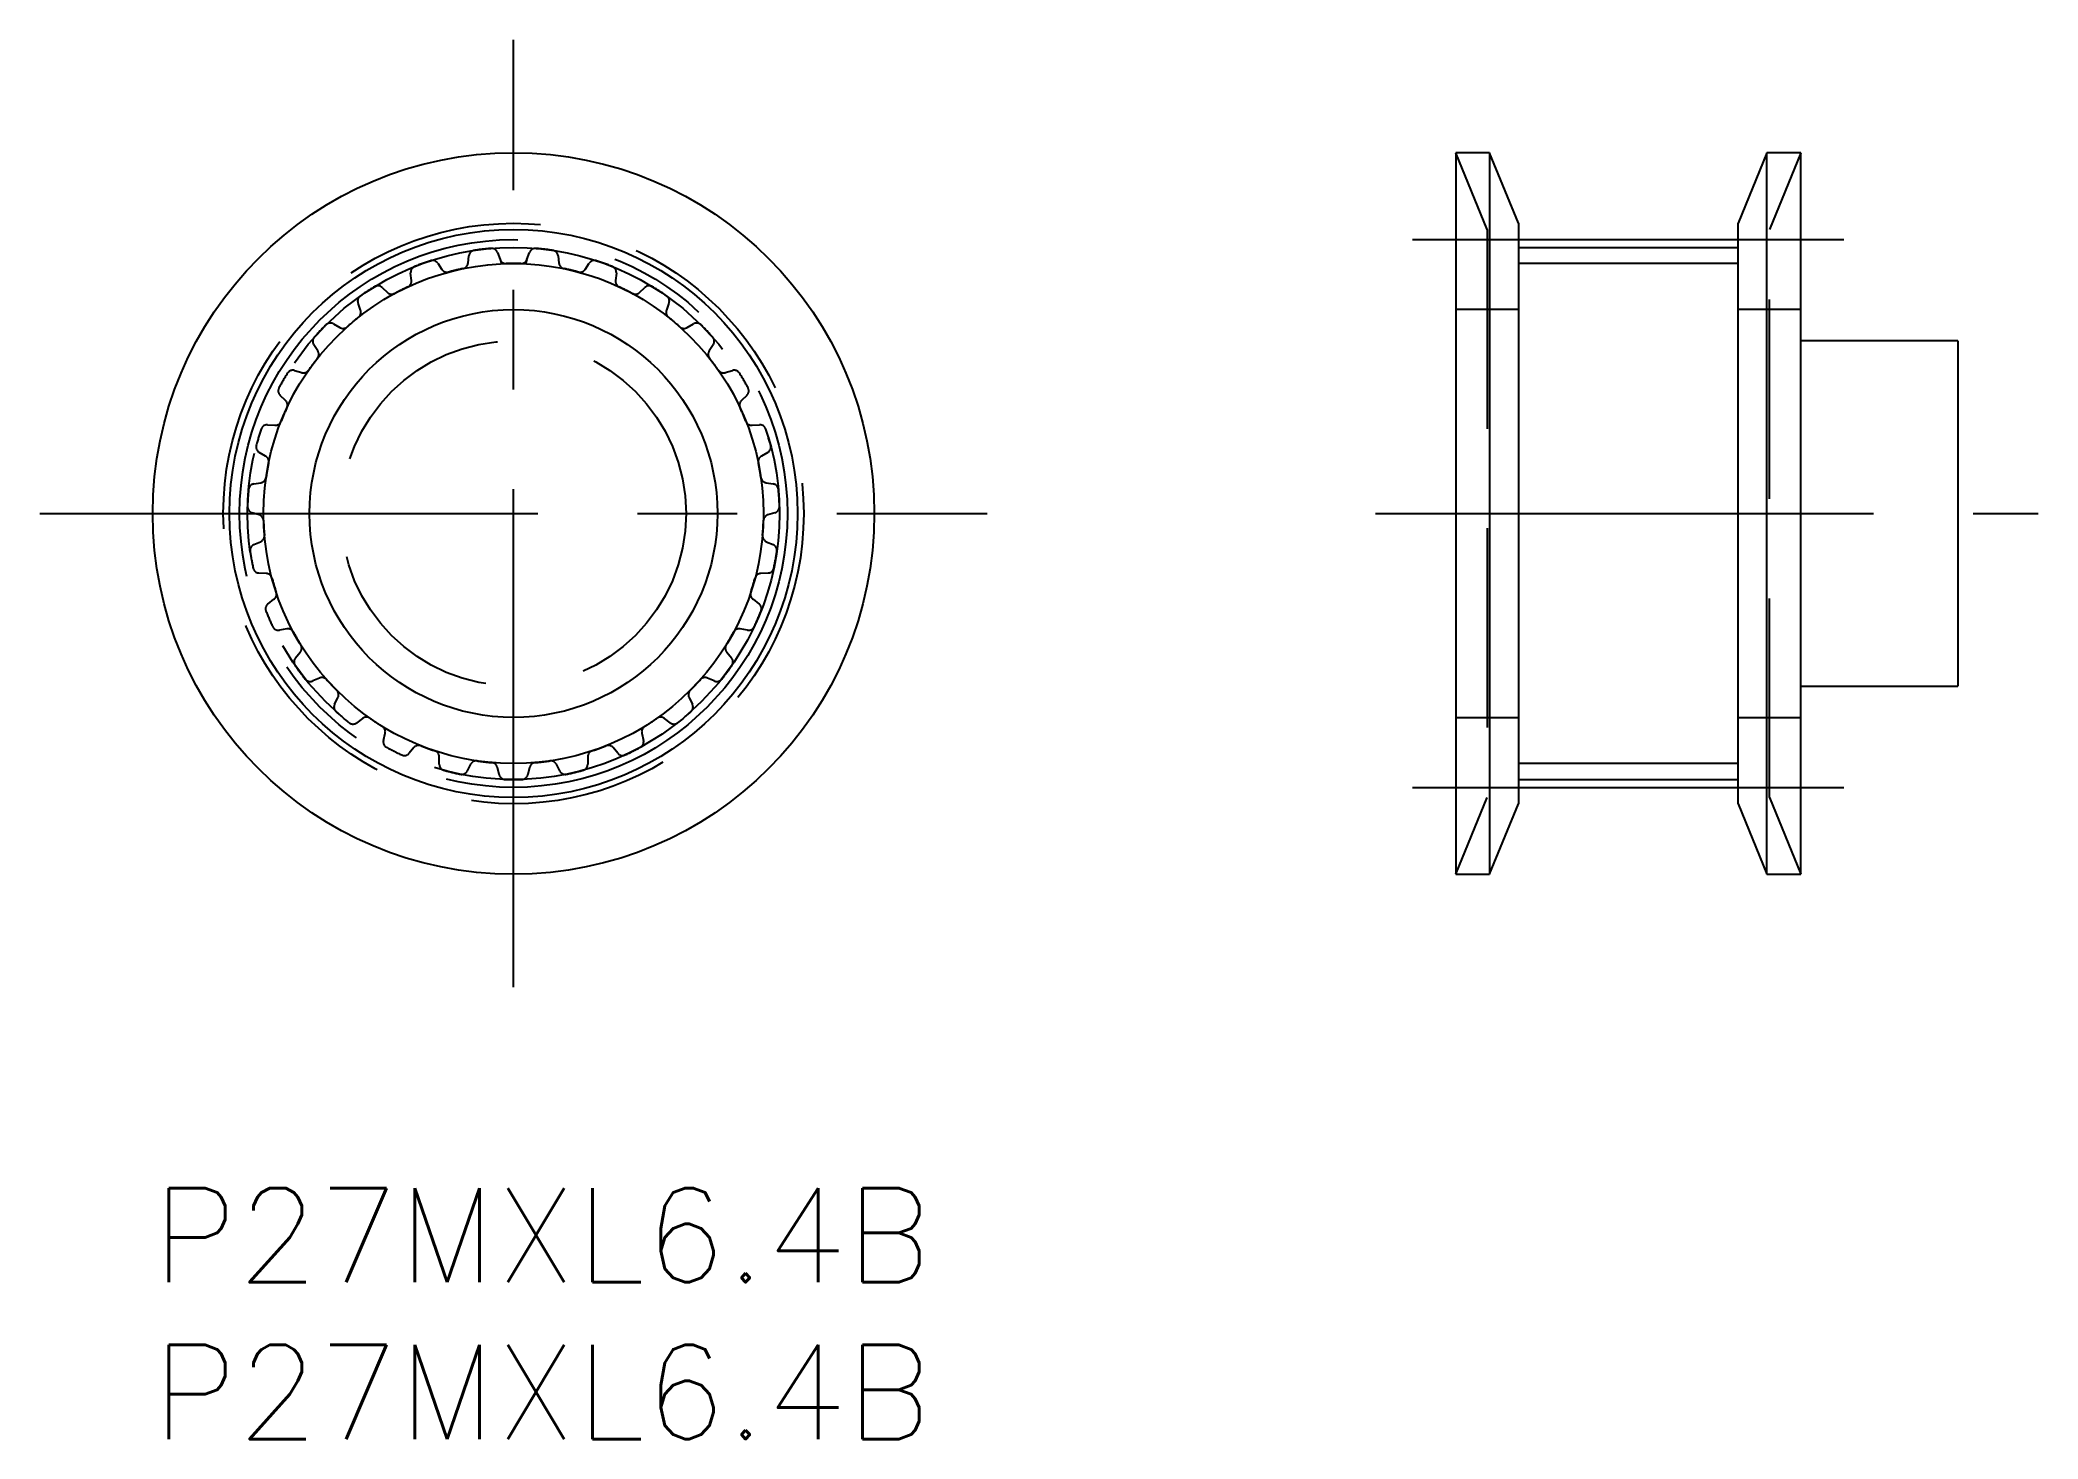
# Model space of a CAD drawing. Extents: x -3.6 to 60.1, y -8 to 36.6.
import ezdxf

# ---------------------------------------------------------------- set-up
doc = ezdxf.new("R2010")
doc.units = 0
doc.header["$LTSCALE"] = 0.5
for name, pattern in [('CENTER', [50.8, 31.75, -6.35, 6.35, -6.35]), ('DASHED', [19.05, 12.7, -6.35]), ('PHANTOM', [63.5, 31.75, -6.35, 6.35, -6.35, 6.35, -6.35])]:
    doc.linetypes.add(name, pattern=pattern)
for name, color, linetype in [('MSM_CENTER', 1, 'CENTER'), ('MSM_CONTINUOUS', 7, 'CONTINUOUS'), ('MSM_DASHED', 4, 'DASHED'), ('MSM_IMAGINARY', 6, 'PHANTOM'), ('MSM_NARROW', 5, 'CONTINUOUS'), ('MSM_PART_NUMBER', 7, 'CONTINUOUS')]:
    doc.layers.add(name, color=color, linetype=linetype)
doc.styles.get("Standard").update_dxf_attribs({"font": 'txt.shx', "height": 3, "bigfont": 'bigfont.shx'})

msp = doc.modelspace()

# ---------------------------------------------------------------- linework, layer by layer
at = {"layer": 'MSM_CENTER'}
for p, q in [((11.5, 6.406), (11.5, 36.594)), ((40.159, 30.23), (53.909, 30.23)), ((-3.594, 21.5), (26.594, 21.5)), ((38.974, 21.5), (60.094, 21.5)), ((40.159, 12.77), (53.909, 12.77))]:
    msp.add_line(p, q, dxfattribs=at)
msp.add_circle((11.5, 21.5), 8.73, dxfattribs=at)
at = {"layer": 'MSM_CONTINUOUS'}
for p, q in [((42.614, 33), (41.534, 33)), ((41.534, 33), (41.534, 10)), ((43.534, 30.75), (42.614, 33)), ((42.614, 33), (42.614, 10)), ((51.454, 33), (50.534, 30.75)), ((52.534, 33), (51.454, 33)), ((51.454, 10), (51.454, 33)), ((52.534, 10), (52.534, 33)), ((43.534, 30.75), (43.534, 12.25)), ((50.534, 12.25), (50.534, 30.75)), ((43.534, 29.98), (50.534, 29.98)), ((57.534, 27), (52.534, 27)), ((57.534, 27), (57.534, 16)), ((52.534, 16), (57.534, 16)), ((43.534, 13.02), (50.534, 13.02)), ((42.614, 10), (43.534, 12.25)), ((50.534, 12.25), (51.454, 10)), ((41.534, 10), (42.614, 10)), ((51.454, 10), (52.534, 10))]:
    msp.add_line(p, q, dxfattribs=at)
for radius in [11.5, 9.054, 6.5]:
    msp.add_circle((11.5, 21.5), radius, dxfattribs=at)
at = {"layer": 'MSM_DASHED'}
for p, q in [((42.534, 30.554), (41.534, 33)), ((52.534, 33), (51.534, 30.554)), ((42.534, 30.554), (42.534, 12.446)), ((51.534, 12.446), (51.534, 30.554)), ((9.085, 29.477), (9.214, 29.281)), ((10.051, 29.479), (10.078, 29.712)), ((10.99, 29.819), (11.07, 29.598)), ((11.93, 29.598), (12.01, 29.819)), ((12.922, 29.712), (12.949, 29.479)), ((13.786, 29.281), (13.915, 29.477)), ((7.31, 28.705), (7.481, 28.544)), ((8.25, 28.93), (8.222, 29.163)), ((14.778, 29.163), (14.75, 28.93)), ((15.519, 28.544), (15.69, 28.705)), ((6.624, 27.98), (6.544, 28.201)), ((16.456, 28.201), (16.376, 27.98)), ((5.762, 27.545), (5.965, 27.427)), ((17.035, 27.427), (17.238, 27.545)), ((43.534, 28), (41.534, 28)), ((52.534, 28), (50.534, 28)), ((5.261, 26.681), (5.132, 26.877)), ((17.868, 26.877), (17.739, 26.681)), ((4.522, 26.058), (4.748, 25.991)), ((18.252, 25.991), (18.478, 26.058)), ((4.235, 25.102), (4.064, 25.264)), ((18.936, 25.264), (18.765, 25.102)), ((3.659, 24.326), (3.894, 24.313)), ((19.106, 24.313), (19.341, 24.326)), ((3.6, 23.33), (3.396, 23.447)), ((19.604, 23.447), (19.4, 23.33)), ((3.219, 22.442), (3.45, 22.483)), ((19.55, 22.483), (19.781, 22.442)), ((3.391, 21.458), (3.165, 21.526)), ((19.835, 21.526), (19.609, 21.458)), ((3.225, 20.507), (3.441, 20.6)), ((19.559, 20.6), (19.775, 20.507)), ((3.619, 19.589), (3.384, 19.603)), ((19.616, 19.603), (19.381, 19.589)), ((3.677, 18.625), (3.865, 18.766)), ((19.135, 18.766), (19.323, 18.625)), ((4.272, 17.823), (4.04, 17.782)), ((18.96, 17.782), (18.728, 17.823)), ((4.551, 16.899), (4.702, 17.079)), ((18.298, 17.079), (18.449, 16.899)), ((5.315, 16.255), (5.099, 16.162)), ((17.901, 16.162), (17.685, 16.255)), ((5.799, 15.42), (5.905, 15.63)), ((17.095, 15.63), (17.201, 15.42)), ((6.691, 14.97), (6.502, 14.83)), ((16.498, 14.83), (16.309, 14.97)), ((41.534, 15), (43.534, 15)), ((50.534, 15), (52.534, 15)), ((7.355, 14.269), (7.409, 14.498)), ((8.326, 14.037), (8.175, 13.857)), ((14.825, 13.857), (14.674, 14.037)), ((15.591, 14.498), (15.645, 14.269)), ((9.134, 13.508), (9.134, 13.743)), ((10.133, 13.507), (10.027, 13.297)), ((11.041, 13.178), (10.987, 13.407)), ((12.013, 13.407), (11.959, 13.178)), ((12.973, 13.297), (12.867, 13.507)), ((13.866, 13.743), (13.866, 13.508)), ((41.534, 10), (42.534, 12.446)), ((51.534, 12.446), (52.534, 10))]:
    msp.add_line(p, q, dxfattribs=at)
for radius in [9.25, 5.5]:
    msp.add_circle((11.5, 21.5), radius, dxfattribs=at)
for centre, radius, start, end in [((11.5, 21.5), 8.48, 94.83735, 98.49598), ((10.802, 29.751), 0.2, 20, 94.83735), ((12.198, 29.751), 0.2, 85.16264, 160), ((11.5, 21.5), 8.48, 81.50402, 85.16265), ((8.421, 29.186), 0.2, 111.82932, 186.66667), ((11.5, 21.5), 8.48, 108.17068, 111.82932), ((8.918, 29.367), 0.2, 33.33333, 108.17068), ((11.5, 21.5), 7.97, 101.63628, 105.03039), ((9.852, 29.502), 0.2, 281.63628, 353.33333), ((10.277, 29.689), 0.2, 98.49598, 173.33333), ((11.258, 29.666), 0.2, 200, 271.69706), ((11.5, 21.5), 7.97, 88.30295, 91.69705), ((11.742, 29.666), 0.2, 268.30295, 340), ((12.723, 29.689), 0.2, 6.66667, 81.50402), ((13.148, 29.502), 0.2, 186.66667, 258.36371), ((11.5, 21.5), 7.97, 74.96961, 78.36372), ((14.082, 29.367), 0.2, 71.82932, 146.66667), ((11.5, 21.5), 8.48, 68.17068, 71.82932), ((14.579, 29.186), 0.2, 353.33333, 68.17068), ((11.5, 21.5), 8.48, 121.50402, 125.16265), ((7.173, 28.56), 0.2, 46.66667, 121.50402), ((11.5, 21.5), 7.97, 114.96961, 118.36372), ((8.051, 28.906), 0.2, 294.96961, 6.66667), ((9.381, 29.39), 0.2, 213.33333, 285.03041), ((13.619, 29.39), 0.2, 254.96961, 326.66667), ((14.949, 28.906), 0.2, 173.33333, 245.03038), ((11.5, 21.5), 7.97, 61.63628, 65.03039), ((15.827, 28.56), 0.2, 58.49598, 133.33333), ((11.5, 21.5), 8.48, 54.83735, 58.49598), ((6.732, 28.269), 0.2, 125.16265, 200), ((7.619, 28.689), 0.2, 226.66667, 298.36374), ((15.381, 28.689), 0.2, 241.63628, 313.33333), ((16.268, 28.269), 0.2, 340, 54.83735), ((11.5, 21.5), 8.48, 134.83735, 138.49598), ((5.662, 27.371), 0.2, 60, 134.83735), ((6.065, 27.6), 0.2, 240, 311.69707), ((11.5, 21.5), 7.97, 128.30295, 131.69705), ((6.436, 27.911), 0.2, 308.30295, 20), ((16.564, 27.911), 0.2, 160, 231.69704), ((11.5, 21.5), 7.97, 48.30295, 51.69705), ((16.935, 27.6), 0.2, 228.30295, 300), ((17.338, 27.371), 0.2, 45.16265, 120), ((11.5, 21.5), 8.48, 41.50402, 45.16265), ((5.299, 26.987), 0.2, 138.49598, 213.33333), ((17.701, 26.987), 0.2, 326.66667, 41.50402), ((11.5, 21.5), 7.97, 141.63628, 145.03039), ((5.094, 26.571), 0.2, 321.63628, 33.33333), ((17.906, 26.571), 0.2, 146.66667, 218.36373), ((11.5, 21.5), 7.97, 34.96961, 38.36372), ((4.201, 25.409), 0.2, 151.82932, 226.66667), ((11.5, 21.5), 8.48, 148.17068, 151.82932), ((4.465, 25.867), 0.2, 73.33333, 148.17068), ((4.805, 26.183), 0.2, 253.33333, 325.0304), ((18.195, 26.183), 0.2, 214.96961, 286.66667), ((18.535, 25.867), 0.2, 31.82932, 106.66667), ((11.5, 21.5), 8.48, 28.17068, 31.82932), ((18.799, 25.409), 0.2, 313.33333, 28.17068), ((11.5, 21.5), 7.97, 154.96961, 158.36372), ((4.097, 24.957), 0.2, 334.96961, 46.66667), ((18.903, 24.957), 0.2, 133.33333, 205.0304), ((11.5, 21.5), 7.97, 21.63628, 25.03039), ((3.648, 24.127), 0.2, 86.66667, 161.50402), ((3.906, 24.512), 0.2, 266.66667, 338.36374), ((19.094, 24.512), 0.2, 201.63628, 273.33333), ((19.352, 24.127), 0.2, 18.49598, 93.33333), ((3.496, 23.62), 0.2, 165.16265, 240), ((11.5, 21.5), 8.48, 161.50402, 165.16265), ((11.5, 21.5), 8.48, 14.83735, 18.49598), ((19.504, 23.62), 0.2, 300, 14.83735), ((3.5, 23.156), 0.2, 348.30295, 60), ((11.5, 21.5), 7.97, 168.30295, 171.69705), ((19.5, 23.156), 0.2, 120, 191.69706), ((11.5, 21.5), 7.97, 8.30295, 11.69705), ((3.254, 22.245), 0.2, 100, 174.83735), ((3.416, 22.68), 0.2, 280, 351.69707), ((19.584, 22.68), 0.2, 188.30295, 260), ((19.746, 22.245), 0.2, 5.16265, 80), ((11.5, 21.5), 8.48, 174.83735, 178.49598), ((3.223, 21.717), 0.2, 178.49598, 253.33333), ((19.777, 21.717), 0.2, 286.66667, 1.50402), ((11.5, 21.5), 8.48, 1.50402, 5.16265), ((3.333, 21.267), 0.2, 1.63628, 73.33333), ((11.5, 21.5), 7.97, 181.63628, 185.03039), ((11.5, 21.5), 7.97, 354.96961, 358.36372), ((19.667, 21.267), 0.2, 106.66667, 178.36373), ((3.304, 20.323), 0.2, 113.33333, 188.17068), ((3.361, 20.784), 0.2, 293.33333, 5.0304), ((19.639, 20.784), 0.2, 174.96961, 246.66667), ((19.696, 20.323), 0.2, 351.82932, 66.66667), ((11.5, 21.5), 8.48, 188.17068, 191.82932), ((3.396, 19.803), 0.2, 191.82932, 266.66667), ((19.604, 19.803), 0.2, 273.33333, 348.17068), ((11.5, 21.5), 8.48, 348.17068, 351.82932), ((3.607, 19.39), 0.2, 14.96961, 86.66667), ((11.5, 21.5), 7.97, 194.96961, 198.36372), ((11.5, 21.5), 7.97, 341.63628, 345.03039), ((19.393, 19.39), 0.2, 93.33333, 165.0304), ((3.796, 18.465), 0.2, 126.66667, 201.50402), ((3.746, 18.926), 0.2, 306.66667, 18.36374), ((19.254, 18.926), 0.2, 161.63628, 233.33333), ((19.204, 18.465), 0.2, 338.49598, 53.33333), ((11.5, 21.5), 8.48, 201.50402, 205.16265), ((4.006, 17.979), 0.2, 205.16265, 280), ((18.994, 17.979), 0.2, 260, 334.83735), ((11.5, 21.5), 8.48, 334.83735, 338.49598), ((4.307, 17.626), 0.2, 28.30295, 100), ((11.5, 21.5), 7.97, 208.30295, 211.69705), ((4.549, 17.207), 0.2, 320, 31.69707), ((18.451, 17.207), 0.2, 148.30295, 220), ((11.5, 21.5), 7.97, 328.30295, 331.69705), ((18.693, 17.626), 0.2, 80, 151.69707), ((4.704, 16.77), 0.2, 140, 214.83735), ((11.5, 21.5), 8.48, 214.83735, 218.49598), ((11.5, 21.5), 8.48, 321.50402, 325.16265), ((18.296, 16.77), 0.2, 325.16265, 40), ((5.02, 16.346), 0.2, 218.49598, 293.33333), ((5.394, 16.072), 0.2, 41.63628, 113.33333), ((11.5, 21.5), 7.97, 221.63628, 225.03039), ((11.5, 21.5), 7.97, 314.96961, 318.36372), ((17.606, 16.072), 0.2, 66.66667, 138.36373), ((17.98, 16.346), 0.2, 246.66667, 321.50402), ((5.978, 15.33), 0.2, 153.33333, 228.17068), ((5.726, 15.72), 0.2, 333.33333, 45.0304), ((17.274, 15.72), 0.2, 134.96961, 206.66667), ((17.022, 15.33), 0.2, 311.82932, 26.66667), ((11.5, 21.5), 8.48, 228.17068, 231.82932), ((6.383, 14.99), 0.2, 231.82932, 306.66667), ((6.81, 14.81), 0.2, 54.96961, 126.66667), ((11.5, 21.5), 7.97, 234.96961, 238.36372), ((7.215, 14.544), 0.2, 346.66667, 58.36374), ((15.785, 14.544), 0.2, 121.63628, 193.33333), ((11.5, 21.5), 7.97, 301.63628, 305.03039), ((16.19, 14.81), 0.2, 53.33333, 125.0304), ((16.617, 14.99), 0.2, 233.33333, 308.17068), ((11.5, 21.5), 8.48, 308.17068, 311.82932), ((7.55, 14.223), 0.2, 166.66667, 241.50402), ((11.5, 21.5), 8.48, 241.50402, 245.16265), ((8.48, 13.909), 0.2, 68.30295, 140), ((11.5, 21.5), 7.97, 248.30295, 251.69705), ((11.5, 21.5), 7.97, 288.30295, 291.69705), ((14.52, 13.909), 0.2, 40, 111.69707), ((11.5, 21.5), 8.48, 294.83735, 298.49598), ((15.45, 14.223), 0.2, 298.49598, 13.33333), ((8.022, 13.986), 0.2, 245.16265, 320), ((8.934, 13.743), 0.2, 0, 71.69707), ((9.334, 13.508), 0.2, 180, 254.83735), ((10.312, 13.417), 0.2, 81.63628, 153.33333), ((11.5, 21.5), 7.97, 261.63628, 265.03039), ((10.792, 13.361), 0.2, 13.33333, 85.0304), ((12.208, 13.361), 0.2, 94.96961, 166.66667), ((11.5, 21.5), 7.97, 274.96961, 278.36372), ((12.688, 13.417), 0.2, 26.66667, 98.36374), ((13.666, 13.508), 0.2, 285.16265, 0), ((14.066, 13.743), 0.2, 108.30295, 180), ((14.978, 13.986), 0.2, 220, 294.83735), ((11.5, 21.5), 8.48, 254.83735, 258.49598), ((9.849, 13.386), 0.2, 258.49598, 333.33333), ((11.236, 13.224), 0.2, 193.33333, 268.17068), ((11.5, 21.5), 8.48, 268.17068, 271.82932), ((11.764, 13.224), 0.2, 271.82932, 346.66667), ((13.151, 13.386), 0.2, 206.66667, 281.50402), ((11.5, 21.5), 8.48, 281.50402, 285.16265)]:
    msp.add_arc(centre, radius, start, end, dxfattribs=at)
at = {"layer": 'MSM_IMAGINARY'}
msp.add_circle((11.5, 21.5), 8.48, dxfattribs=at)
at = {"layer": 'MSM_NARROW'}
for p, q in [((11.07, 29.598), (11.12, 29.461)), ((11.93, 29.598), (11.88, 29.461)), ((50.534, 29.47), (43.534, 29.47)), ((50.534, 13.53), (43.534, 13.53))]:
    msp.add_line(p, q, dxfattribs=at)
msp.add_circle((11.5, 21.5), 7.97, dxfattribs=at)

# ---------------------------------------------------------------- texts
at = {"layer": 'MSM_PART_NUMBER'}
for p in [(0, -3), (0, -8)]:
    msp.add_text('P27MXL6.4B', height=3, dxfattribs=at).set_placement(p)

doc.saveas('drawing.dxf')
